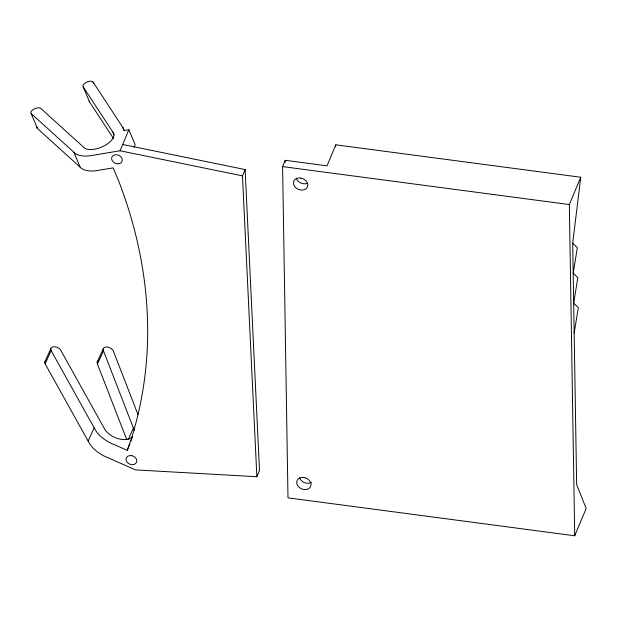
<?xml version="1.0" encoding="UTF-8"?>
<svg xmlns="http://www.w3.org/2000/svg" width="617" height="617" viewBox="0 0 617 617"><rect width="100%" height="100%" fill="white"/><g stroke="black" fill="none" stroke-linecap="round" stroke-linejoin="round"><path stroke-width="0.93" d="M335.579 146.738L335.81 144.825L580.759 177.241L572.699 243.206L576.633 484.53L586.15 508.477L574.728 535.787L287.985 497.842L282.594 166.605L285.231 160.304L327.018 165.834L335.81 144.825M574.165 333.118L578.314 307.628L573.679 303.148L577.828 277.658L573.193 273.177L577.342 247.687L572.699 243.206M132.354 436.898A16.605 10.242 24.5 0 1 117.446 438.456A16.605 10.242 24.5 0 1 103.988 427.913L60.944 350.618A5.538 3.417 24.5 0 0 54.219 346.731A5.538 3.417 24.5 0 0 51.134 350.572L94.177 427.866A27.68 17.075 24.5 0 0 114.338 444.649L127.21 450.333L130.935 439.998A557.621 438.803 22.7 0 0 117.963 179.161L113.15 167.87L100.185 170.022A27.68 13.35 -22.7 0 1 80.133 167.161L37.39 128.467L31.151 113.551A5.538 2.669 -22.7 0 1 34.228 108.954A5.538 2.669 -22.7 0 1 40.923 108.569L83.657 147.255A16.605 8.006 -22.7 0 0 103.749 146.082A16.605 8.006 -22.7 0 0 112.965 132.293L83.256 86.951A5.538 2.669 -22.7 0 1 86.334 82.354A5.538 2.669 -22.7 0 1 93.028 81.968L122.737 127.31L124.241 130.526L128.845 129.763L135.169 144.656L134.09 147.255M130.819 441.332L132.346 437.091M31.151 113.551L73.886 152.245A27.68 13.35 -22.7 0 0 93.946 155.106L120.053 150.772L128.845 129.763M127.21 450.333L128.513 447.225M128.845 446.423L129.848 444.032M45.99 360.459A5.538 3.417 24.5 0 0 45.118 363.791L88.154 441.086A27.68 17.075 24.5 0 0 108.322 457.868L135.586 469.899L256.873 476.725L242.473 175.868L245.111 169.567L122.69 144.463M256.873 476.725L259.51 470.424L245.111 169.567M574.728 535.787L569.337 204.559L580.759 177.241M44.864 361.863L50.879 348.644M45.118 363.791L51.134 350.572M97.177 362.11L103.201 348.89M126.693 439.474L97.432 364.038L103.455 350.818A5.538 3.417 24.5 0 1 106.533 346.978A5.538 3.417 24.5 0 1 113.266 350.865L138 414.624M88.154 441.086L94.177 427.866M128.143 439.613L133.411 428.051L103.455 350.818M282.594 166.605L569.337 204.559M120.053 150.772L242.473 175.868M89.195 101.234A5.538 2.669 -22.7 0 0 89.496 101.867L113.474 138.463M122.737 127.31L124.202 130.819M93.028 81.968L93.761 83.719M112.965 132.293L114.068 134.93M83.256 86.951L89.496 101.867M73.886 152.245L80.133 167.161M285.231 160.304L285.262 162.232M311.485 482.232A7.381 5.808 22.7 0 1 308.238 483.265L306.379 483.18A7.381 5.808 22.7 0 1 299.553 477.666M306.749 183.465A7.381 5.808 22.7 0 1 305.006 183.781L303.148 183.696A7.381 5.808 22.7 0 1 296.314 178.174M97.432 364.038A5.538 3.417 24.5 0 1 98.304 360.698M133.411 428.051A16.605 10.242 24.5 0 1 134.197 430.311M37.39 128.467A5.538 2.669 -22.7 0 1 37.143 127.079M118.425 163.783L117.037 163.752A5.538 4.358 22.7 0 1 112.063 156.71A5.538 4.358 22.7 0 1 121.032 156.911A5.538 4.358 22.7 0 1 118.425 163.783M300.764 178.074L298.906 177.981A7.381 5.808 22.7 0 0 293.515 183.689A7.381 5.808 22.7 0 0 300.51 189.997L302.369 190.09A7.381 5.808 22.7 0 0 307.76 184.383A7.381 5.808 22.7 0 0 300.764 178.074M303.996 477.558L302.137 477.465A7.381 5.808 22.7 0 0 296.746 483.173A7.381 5.808 22.7 0 0 303.741 489.482L305.6 489.574A7.381 5.808 22.7 0 0 310.991 483.867A7.381 5.808 22.7 0 0 303.996 477.558M131.845 455.708L130.442 455.57A5.538 4.358 22.7 0 0 126.053 459.773A5.538 4.358 22.7 0 0 131.444 464.609A5.538 4.358 22.7 0 0 136.766 461.254L136.696 460.074A5.538 4.358 22.7 0 0 133.218 456.156L131.845 455.708"/></g></svg>
